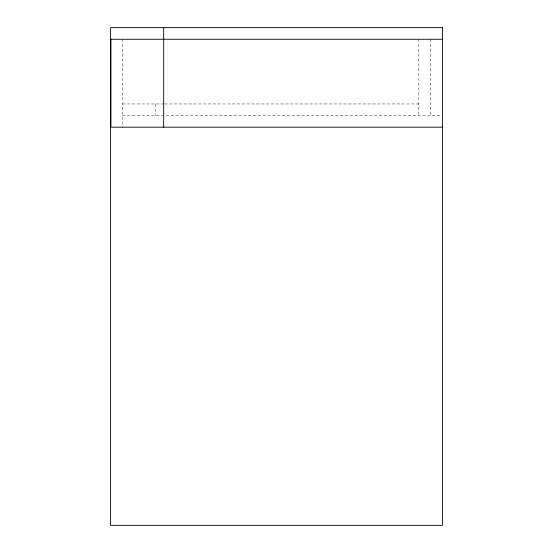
<?xml version="1.0" encoding="UTF-8"?>
<svg xmlns="http://www.w3.org/2000/svg" width="553" height="553" viewBox="0 0 553 553"><rect width="100%" height="100%" fill="white"/><g stroke="black" fill="none" stroke-linecap="round" stroke-linejoin="round"><path stroke-width="0.41" stroke-dasharray="2.77 2.07" d="M122.545 103.964L163.688 103.964M164.552 103.964L418.842 103.964M122.545 115.577L442.4 115.577M430.455 39.263L430.455 115.577M418.842 39.263L418.842 115.577M155.725 103.964L155.725 115.577M122.545 39.263L122.545 127.19"/><path stroke-width="0.83" d="M110.6 39.263L442.4 39.263M442.4 127.19L110.932 127.19L110.932 39.263M163.688 27.65L163.688 127.19M442.4 27.65L110.6 27.65L110.6 525.35L442.4 525.35L442.4 27.65"/></g></svg>
